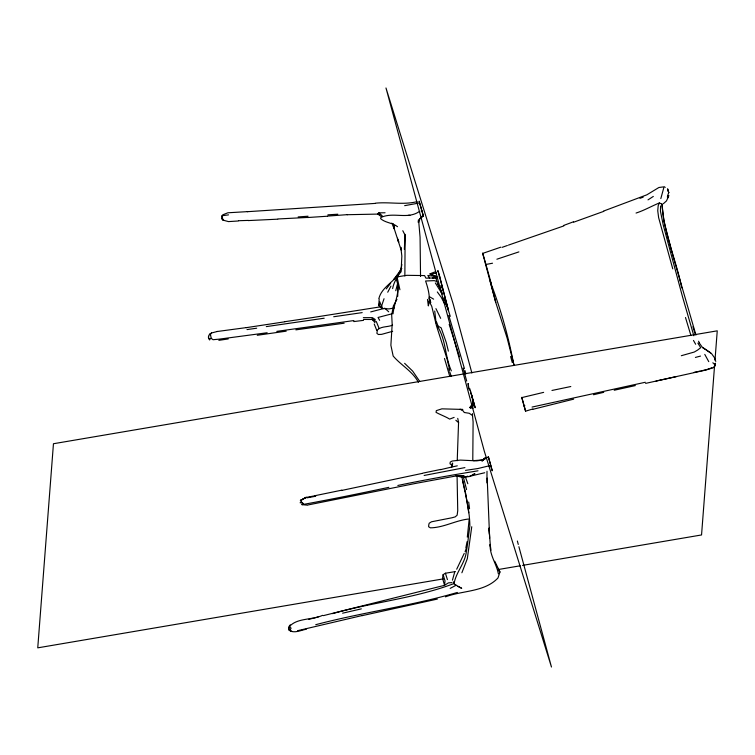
<?xml version="1.0" encoding="UTF-8"?>
<svg xmlns="http://www.w3.org/2000/svg" width="755" height="755" viewBox="0 0 755 755"><rect width="100%" height="100%" fill="white"/><g stroke="black" fill="none" stroke-linecap="round" stroke-linejoin="round"><path stroke-width="1.13" d="M486.937 482.917L487.003 471.243M660.597 205.973L660.436 211.202L663.258 225.075L682.624 297.14L693.845 335.758M404.859 275.971L405.133 235.315L402.793 230.709M427.49 299.424L428.34 305.898C430.718 297.602 428.227 288.863 425.593 280.992L434.248 280.643L436.749 281.445M469.251 518.647L467.307 537.116M404.359 249.329L405.039 234.286M457.228 460.692L458.549 422.63L455.841 420.252M452.481 465.391L452.594 463.051L451.367 467.109L440.599 469.667M636.059 213.052C644.166 210.466 651.631 206.087 659.36 202.953L662.003 204.067L663.805 220.781L672.101 252.708M714.721 363.683L701.546 534.955L522.517 565.401M714.994 360.163L717.25 330.832L53.454 443.732L37.75 647.847L443.468 578.849M394.242 228.859L394.535 225.386M471.752 526.726L467.326 558.653L461.881 572.771M323.385 615.636L444.506 585.342L445.025 580.925L443.128 574.668L445.422 573.224L455.256 571.61M247.687 211.617L227.887 212.787L222.81 214.788L222.206 215.722L222.621 218.969L223.754 220.318L221.696 218.705L221.923 215.977M418.147 222.234L418.459 219.686M397.725 296.356L397.97 285.824M393.044 313.825C394.119 302.311 400.858 291.505 396.422 279.699L397.158 277.51L398.857 276.594L406.822 275.32L424.584 275.575L425.905 278.17L436.088 277.944M379.161 299.122L378.802 305.605L381.983 308.465L389.004 308.899L394.185 308.049M429.114 298.735L429.416 296.706L433.634 299.15M471.988 396.526L473.347 404.746L473.895 403.189L473.036 400.131L473.347 404.746M208.673 336.447L208.446 337.815L209.682 340.005M397.158 277.51L399.923 289.741M401.839 264.382C401.084 273.225 394.025 279.85 392.638 288.599M452.443 580.17L454.821 571.639M465.863 547.875L467.052 541.712M663.768 187.825L660.823 198.584M701.442 370.847L712.805 368.034L714.938 365.873L715.485 363.193M454.095 582.454L453.84 583.624C414.75 598.347 372.602 602.254 332.511 613.645M454.142 583.332C456.133 571.913 465.193 563.154 466.373 551.405C467.911 543.024 468.591 534.512 469.855 526.075C469.714 509.465 465.014 493.289 461.947 477.066M395.752 290.713L397.432 284.21M443.128 574.668L442.534 578.179L444.355 584.653M473.309 405.359L473.895 403.189L475.178 407.728L470.931 392.694M667.363 196.951L668.345 193.497M378.802 305.605L379.888 301.906L381.983 308.465L381.851 305.19L384.04 298.716M494.752 561.248L499.98 571.988L497.97 577.99C484.559 592.175 462.702 590.363 445.431 596.856M322.583 615.334C312.126 620.28 295.479 617.618 288.561 627.764L289.042 630.048C293.931 634.011 301.028 630.095 306.341 629.217M668.911 195.583L666.495 200.887L663.324 203.737M378.868 298.574C381.322 288.429 391.505 283.314 397.47 275.49M465.071 551.66L466.184 548.715M419.884 218.676L423.385 216.109L419.129 201.16L423.187 215.269L419.865 218.686L418.855 223.121L420.073 237.259L420.544 276.509M290.222 624.772L288.891 628.802M659.36 202.953L658.19 205.662L657.737 210.73L658.634 217.648L672.752 268.846M464.221 553.406L456.7 569.213M302.17 503.358L302.009 504.661L307.615 505.17M387.721 292.223L390.948 286.107M396.96 299.31L393.402 305.85L391.694 314.939L392.175 324.301L390.882 345.252L393.166 356.03C401.15 365.429 412.56 371.186 418.393 382.323M473.272 408.021L470.289 408.03L472.555 406.03L470.422 407.879L469.921 407.502L471.752 405.124M484.483 458.238L482.105 460.975L484.483 458.238L486.852 457.539L483.228 459.984L476.745 460.852L460.38 460.097L452.169 461.041L450.244 462.079L449.999 463.815L452.188 465.259M401.802 268.393L393.808 279.492L396.941 276.453M314.42 495.875L305.681 497.545L300.405 500.546L306.181 497.319L300.405 500.546L301.169 500.537M386.258 288.891L390.628 283.285M211.56 332.964C209.05 333.889 207.106 337.268 209.503 339.363L211.192 338.315L210.456 334.276L211.56 332.964L217.487 331.436M532.832 408.965L525.555 411.192L521.799 397.602L543.638 392.364M397.772 275.726L401.113 271.725L401.839 256.077L400.839 247.272L401.122 249.999L392.742 224.122L391.685 223.112M469.921 407.502L471.394 405.794M484.21 459.474L483.851 458.946M392.581 325.15C387.683 327.321 381.256 326 377.358 330.039L376.896 333.38L378.425 334.503L381.652 334.352L392.647 331.303M439.051 276.934L439.608 276.415M378.821 212.853L382.2 215.76L381.086 216.44L377.642 213.939L378.821 212.853L385.069 212.768M302.009 504.661C330.756 499.433 360.031 493.459 388.863 487.334M300.783 502.188L300.131 502.773L301.849 502.49L303.567 503.717M486.163 457.992L483.37 459.87L473.64 460.635M647.998 199.877L653.32 196.432M444.506 585.342L448.442 582.86L451.952 582.605M439.57 276.16L437.994 270.856L437.353 271.102M450.178 588.381L456.114 585.267L461.711 588.315L457.785 586.305M452.424 466.562L451.367 467.109L457.303 465.826M473.177 405.935L474.489 405.492M487.098 457.37L488.409 456.935L492.213 470.676L488.409 456.935M474.763 473.951L469.657 476.301L484.729 472.743M711.937 367.694L706.567 369.893L645.629 383.38M397.536 226.708C392.562 222.725 385.456 222.961 380.586 218.629L380.907 217.497C392.902 211.711 407.332 219.592 418.902 211.796M429.538 274.018L435.154 271.809M421.111 211.089L421.743 210.843M603.566 211.07L646.818 194.837L658.907 187.495L664.419 186.768L665.212 187.429M573.687 222.187L603.745 211.353M563.626 225.462L573.498 221.781M639.976 198.329L643.184 197.159M518.883 251.896L496.875 259.22M563.834 225.915L508.445 245.111M500.829 247.168L482.671 253.406L495.771 302.51L507.152 338.164L514.108 365.392M502.113 247.357L507.388 245.488M457.256 475.839L464.117 475.886L455.992 475.754L462.079 477.33L465.335 476.726L467.826 483.747M472.809 474.508L474.791 473.819M470.554 406.794L472.139 406.332M454.123 417.392L449.678 419.11C445.412 416.486 440.533 414.844 436.069 412.372L436.315 410.635L441.892 408.842L460.512 409.37M681.312 355.718L694.279 352.038L697.544 350.122L700.716 347.677L697.865 343.138M457.37 592.448C410.852 606.095 362.579 612.296 315.732 624.696M463.938 477.217L467.855 476.16M430.765 274.376L436.805 276.811L430.765 274.376L436.598 272.829M437.371 599.074L362.117 615.655M695.402 357.426L700.527 356.086M314.014 618.043L318.185 616.977M523.979 405.973L524.876 405.746M490.627 465.457L477.962 468.525L465.495 470.374M391.732 313.872L378.038 317.459L379.642 320.328M308.814 619.355L312.976 618.307M635.351 385.588L614.211 390.241M478.019 470.809C451.245 475.159 424.452 479.925 397.847 485.465M362.485 615.457L297.517 630.718M593.515 394.742L603.707 392.345M419.393 202.972L404.661 205.662M573.64 399.159L532.813 409.342M361.352 608.86L342.6 613.192M341.241 490.533L422.083 473.423M676.244 376.641L656.048 381.039M645.317 382.266L532.067 407.068M492.534 263.221L485.748 264.505M424.14 475.461L464.92 467.6M551.952 390.458L570.799 386.532M341.817 490.165L315.005 495.686M440.854 469.412L422.668 473.168M694.147 372.347L700.319 371.054M468.175 519.062C455.274 520.572 443.449 527.698 430.388 527.83L428.613 526.745L428.746 524.961L429.199 523.224L431.492 521.79L451.924 517.779L455.227 516.873L457.134 515.193L457.738 510.72L457.068 475.499M308.248 504.916L415.826 483.37L458.464 475.518M417.043 201.661C403.349 205.105 389.287 201.755 375.367 203.189M370.705 311.919L384.842 308.229L388.712 311.806M306.832 497.847L315.684 496.262M381.058 306.747L313.816 317.355M333.701 316.741L362.183 312.617M498.102 569.553L520.195 565.797M217.223 331.502L246.423 327.594M432.587 278L435.409 277.566M246.253 327.661L284.739 321.809M266.307 326.613L324.197 318.214M223.291 219.96L222.697 220.045L228.482 221.602L238.146 220.998M284.937 321.677L313.57 317.421M218.865 340.326L228.237 338.938M286.202 331.171L257.266 335.277M267.147 332.757L219.092 339.165L213.042 339.712L211.192 338.315M353.906 320.554L276.774 331.379M246.998 329.586L256.681 328.208M344.157 323.197L295.866 329.859M222.206 215.722L228.548 214.864M353.765 321.583L363.532 320.356M347.508 214.637L327.698 216.081M462.079 477.33L469.402 476.584M247.329 211.693L374.905 203.425M327.34 216.232L307.521 217.534M298.159 216.93L308.078 216.223M307.87 217.431L278.057 218.959M327.887 214.835L337.844 214.212M347.13 214.713L376.887 214.109M248.065 220.583L277.698 219.177M363.57 319.45L375.273 319.516L372.338 317.638L363.353 317.666M238.505 220.724L248.423 220.403M474.168 405.652L473.564 405.671L472.951 403.453M372.772 319.837L372.026 319.044L376.368 321.687L379.095 328.397M408.417 215.317L409.908 215.373M459.955 409.248L462.815 409.418M435.984 277.132L435.503 276.405L427.811 275.452L429.567 277.963M455.19 585.002L456.114 585.267L453.84 583.624L453.34 581.775M221.696 218.705L222.621 218.969M377.642 213.939L379.784 214.779M289.042 630.048L292.119 631.576M461.163 409.974L463.287 410.975L464.212 412.494L469.251 413.278L472.498 415.524L473.102 421.894L472.781 460.38M429.01 301.736L430.661 302.585L430.237 299.414M437.343 325.811L441.147 327.83L446.252 342.515L448.376 351.141M473.347 460.39L473.885 460.682M702.499 347.583L705.765 349.735M300.613 500.272L301.849 502.49M706.586 350.273L711.578 353.67L714.541 357.785L715.787 361.428M289.797 627.216L291.1 628.103L290.316 629.585L290.609 630.67M712.814 362.806L714.051 363.665L714.938 365.873M710.71 352.859L702.169 347.073L699.187 342.874M404.623 363.334L412.683 371.12L419.648 381.294M498.63 570.572L499.98 571.988M437.73 326.773C445.988 339.929 444.978 356.794 451.358 370.875M372.026 319.044L374.961 322.678M435.342 282.965L442.251 294.101M437.305 291.949L441.222 297.281L445.016 304.558M437.362 283.616L439.901 287.4M704.774 354.388L708.756 361.654M394.44 228.586L393.27 226.651L393.044 223.603M693.477 340.439L695.648 344.252M440.788 285.654L443.176 290.175L448.498 310.55L444.006 297.914M484.606 259.701L491.335 283.814M429.236 301.387L431.756 306.341L436.503 325.886L447.083 359.002L449.442 368.997M442.222 293.016L437.06 282.049L435.503 276.405M435.928 308.625L440.665 318.327M397.923 239.967L398.914 241.987M698.564 341.222L699.489 343.251M429.765 300.547L430.661 302.585M490.108 281.2C500.508 308.285 508.426 336.268 513.815 364.816M290.071 630.255L290.458 631.189M374.206 324.008L376.773 330.407M436.56 322.036L438.287 326.764M445.422 573.224L447.413 579.613M444.44 297.659L450.273 316.364M690.948 335.588L685.493 317.525M449.763 371.904L451.179 376.188M482.643 253.133L484.351 258.786M459.484 356.775L449.159 324.395M451.726 464.268L452.198 465.797M692.939 326.726L695.317 334.512M448.781 315.401L464.448 368.6M471.063 393.421L472.29 397.423L471.177 393.402M466.562 489.542L463.174 476.396M444.506 358.474L449.669 376.065M695.94 335.06L674.621 261.579M521.78 397.328L525.593 411.145M668.76 192.761L667.684 189.014L668.76 192.761L668.298 191.09M672.412 253.812L674.309 260.475M510.597 356.502L512.267 362.551M437.994 270.856L448.498 310.55M463.108 368.062L466.722 381.143M469.818 388.683L470.658 391.741M472.507 398.215L472.951 399.801M471.875 373.008L453.132 303.755L385.975 87.967L484.323 451.245L551.471 667.033L518.893 546.695M517.364 541.024L518.279 544.43M495.771 302.51L490.448 282.134M681.765 287.929C676.102 259.795 663.73 232.804 662.003 204.067M464.995 370.582L465.826 373.838M443.176 290.175L439.636 276.122M448.876 368.733L449.414 370.828M397.517 238.259L398.413 241.779M423.187 215.288L423.385 216.109M464.165 487.041L465.382 492.062M462.721 480.907L463.919 486.022M457.728 418.374L458.634 422.555M465.627 493.062L468.723 512.721M470.44 390.741L470.761 392.421M468.043 383.587L469.289 390.09M498.366 573.847C496.554 563.768 489.551 555.199 490.155 544.421L491.005 550.282M289.108 626.197L289.354 627.603M468.676 502.028L469.544 508.766M434.729 311.013L436.135 323.102M489.372 534.229L489.042 528.028L490.391 546.507M468.194 383.644L468.496 387.976M489.655 538.287L487.192 478.094M472.451 413.627L472.498 415.524M667.864 195.8L667.911 197.753M209.871 334.04L209.89 334.824"/></g></svg>
